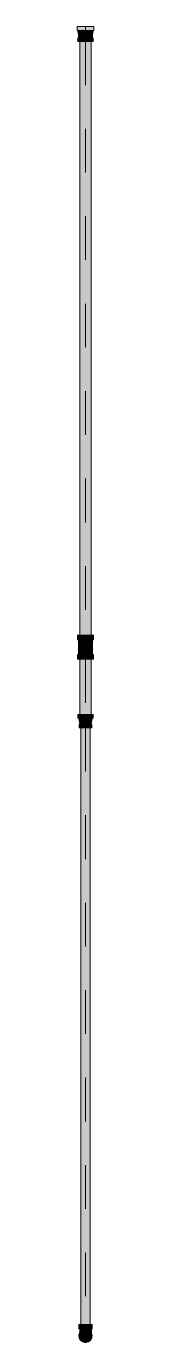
# Model space of a CAD drawing. Header units: millimetres. Extents: x -4000 to 187956, y -58990 to 162485.
# Drawn here: x 14219 to 14281, y 36675 to 41454 of the extents above; entities that cross this region are included whole.
import ezdxf

# ---------------------------------------------------------------- set-up
doc = ezdxf.new("R2010")
doc.units = ezdxf.units.MM
doc.linetypes.add('Dash 1_16_', pattern=[317.5, 158.75, -158.75])
for name, color, linetype, lineweight in [('F-SPRN', 3, 'Continuous', 9), ('P-PIPE', 3, 'Continuous', 9), ('P-PIPE-CNTR', 3, 'Continuous', 9)]:
    doc.layers.add(name, color=color, linetype=linetype, lineweight=lineweight)

# ---------------------------------------------------------------- blocks, each defined once
blk = doc.blocks.new('Sprinkler_Up - DN20-V4-FFS - TANG 1')
at = {"layer": 'F-SPRN', "transparency": 33554534}
for points in [[(0, 21.2), (-6.9, 21.2), (-18, 13.1), (-22.2, 0), (-3.9, 0.7), (-1.7, 2.9), (-1.2, 3.5), (-0.6, 4), (0.6, 4), (1.2, 3.5), (1.7, 2.9), (4.6, 0), (22.2, 0), (18, 13.1), (6.9, 21.2)], [(0, 16.7), (-4.3, 16.1), (-11.8, 11.8), (-16.1, 4.3), (-16.1, -4.3), (-11.8, -11.8), (-8.3, -14.4), (0, -16.7), (4.3, -16.1), (11.8, -11.8), (16.1, -4.3), (16.1, 4.3), (11.8, 11.8), (8.3, 14.4)], [(0, 15.6), (-7.8, 13.5), (-11, 11), (-15.1, 4), (-15.1, -4), (-11, -11), (-7.8, -13.5), (0, -15.6), (7.8, -13.5), (13.5, -7.8), (15.1, -4), (15.1, 4), (13.5, 7.8), (7.8, 13.5)], [(-10.9, 5.4), (-14.5, 5.4), (-14.5, -5.5), (-10.9, -5.5)], [(-7.7, 5.4), (-10.9, 5.4), (-10.9, -5.5), (-7.7, -5.5)], [(-7.7, 5.4), (-7.7, -5.5), (0, -5.5), (0, 5.4)], [(2.9, 4.9), (-2.9, 4.9), (-5.7, 0), (5.7, 0)], [(0, 4.6), (-4.6, 0), (4.6, 0)], [(0, 2.6), (-1.3, 0), (1.8, 0)], [(7.7, 5.4), (0, 5.4), (0, -5.5), (7.7, -5.5)], [(7.7, 5.4), (7.7, -5.5), (10.9, -5.5), (10.9, 5.4)], [(10.9, 5.4), (10.9, -5.5), (14.5, -5.5), (14.5, 5.4)], [(13.5, 0), (3.9, -0.7), (1.7, -2.9), (1.2, -3.5), (0.6, -4), (-0.6, -4), (-1.2, -3.5), (-1.7, -2.9), (-4.6, 0), (-22.2, 0), (-18, -13.1), (-6.9, -21.2), (6.9, -21.2), (18, -13.1), (22.2, 0)], [(5.7, 0), (-5.7, 0), (-2.9, -4.9), (2.9, -4.9)], [(0, 0), (-4.6, 0), (0, -4.6), (4.6, 0)], [(1.3, 0), (-1.8, 0), (0, -2.6)]]:
    blk.add_hatch(color=1, dxfattribs=at).paths.add_polyline_path(points)
at = {"layer": 'F-SPRN', "color": 1}
for p, q in [((-11.5, 5.4), (-14.5, 5.4)), ((-14.5, 5.4), (-10.9, 5.4)), ((-14.5, 5.4), (-14.5, -5.5)), ((-11.5, 5.4), (-11.5, 4)), ((-11.5, 3), (-11.5, 0.2)), ((-10.9, 0.2), (-10.9, 3.6)), ((-10.8, 5.4), (-7.7, 5.4)), ((-8.1, 5.4), (-10.8, 5.4)), ((-8.1, 5.4), (-8.1, 2.8)), ((-8.1, 2.5), (-8.1, 0.4)), ((-7.7, 5.4), (-7.7, 2.7)), ((-7.7, 5.4), (-7.7, 2.7)), ((-7.7, 2.3), (-7.7, 0.5)), ((-7.7, 2.3), (-7.7, 0.5)), ((-6.9, 5.4), (-4.7, 5.4)), ((-5.8, 3.8), (-5.8, 2.2)), ((-2.1, 0), (-2.1, 0)), ((0, 2.1), (-0.1, 2.1)), ((2.1, 0), (2.1, 0.1)), ((4.7, 5.4), (6.9, 5.4)), ((5.8, 3.8), (5.8, 2.3)), ((7.7, 5.4), (10.8, 5.4)), ((7.7, 4), (7.7, 2.7)), ((7.7, 4), (7.7, 2.7)), ((10.8, 5.4), (8.1, 5.4)), ((8.1, 5.4), (8.1, 4.2)), ((10.9, 2.6), (10.9, 1.3)), ((11.5, 5.4), (14.5, 5.4)), ((14.5, 5.4), (11.5, 5.4)), ((14.5, 3.7), (14.5, 1.3)), ((14.5, 0), (14.5, -3.3)), ((-10.9, -5.5), (-14.5, -5.5)), ((-14.5, -5.5), (-11.5, -5.5)), ((-11.5, -0.2), (-11.5, -3)), ((-11.5, -4), (-11.5, -5.5)), ((-10.9, -3.6), (-10.9, -0.2)), ((-10.8, -5.5), (-8.1, -5.5)), ((-7.8, -5.5), (-10.8, -5.5)), ((-8.1, -0.4), (-8.1, -2.5)), ((-8.1, -2.8), (-8.1, -5.5)), ((-7.7, -0.5), (-7.7, -2.3)), ((-7.7, -0.5), (-7.7, -2.3)), ((-7.7, -2.7), (-7.7, -5.2)), ((-7.7, -2.7), (-7.7, -5.2)), ((-4.8, -5.5), (-6.5, -5.5)), ((-2.1, 0), (-2.1, -0.1)), ((0, -2.1), (0.1, -2.1)), ((2.1, 0), (2.1, 0)), ((6.8, -5.5), (4.8, -5.5)), ((5.8, -2.2), (5.8, -3.8)), ((7.7, -0.5), (7.7, -2.1)), ((7.7, -0.5), (7.7, -2.1)), ((7.7, -2.7), (7.7, -4.8)), ((7.7, -2.7), (7.7, -4.8)), ((8.1, -0.7), (8.1, -2.5)), ((8.1, -2.8), (8.1, -5.5)), ((8.1, -5.5), (10.8, -5.5)), ((10.8, -5.5), (8.1, -5.5)), ((10.9, -1.9), (10.9, -3.6)), ((14.5, -5.5), (11.3, -5.5)), ((11.5, -4), (11.5, -5.5)), ((11.5, -5.5), (14.5, -5.5)), ((14.5, -3.7), (14.5, -5.5))]:
    blk.add_line(p, q, dxfattribs=at)
at = {"layer": 'F-SPRN', "color": 1, "flags": 128}
for points in [[(-0.1, 2.1), (-0.1, 2.1), (-0.2, 2.1), (-0.3, 2.1), (-0.4, 2), (-0.5, 2), (-0.6, 2), (-0.6, 2), (-0.7, 2), (-0.8, 1.9), (-0.9, 1.9), (-0.9, 1.9), (-1, 1.8), (-1.1, 1.8), (-1.2, 1.7), (-1.2, 1.7), (-1.3, 1.6), (-1.4, 1.6), (-1.4, 1.5), (-1.5, 1.5), (-1.5, 1.4), (-1.6, 1.3), (-1.6, 1.3), (-1.7, 1.2), (-1.7, 1.1), (-1.8, 1.1), (-1.8, 1), (-1.9, 0.9), (-1.9, 0.8), (-1.9, 0.8), (-2, 0.7), (-2, 0.6), (-2, 0.5), (-2, 0.5), (-2, 0.4), (-2.1, 0.3), (-2.1, 0.2), (-2.1, 0.1), (-2.1, 0)], [(2.1, 0.3), (2, 0.4), (2, 0.5), (2, 0.6), (2, 0.7), (1.9, 0.7), (1.9, 0.8), (1.9, 0.9), (1.8, 1), (1.8, 1), (1.8, 1.1), (1.7, 1.2), (1.7, 1.2), (1.6, 1.3), (1.6, 1.4), (1.5, 1.4), (1.4, 1.5), (1.4, 1.5), (1.3, 1.6), (1.3, 1.7), (1.2, 1.7), (1.1, 1.7), (1.1, 1.8), (1, 1.8), (0.9, 1.9), (0.8, 1.9), (0.8, 1.9), (0.7, 2), (0.6, 2), (0.5, 2), (0.4, 2), (0.4, 2), (0.3, 2.1), (0.2, 2.1), (0.1, 2.1), (0, 2.1)], [(2.1, 0.1), (2.1, 0.2), (2.1, 0.2), (2.1, 0.3)], [(-2.1, -0.1), (-2.1, -0.2), (-2.1, -0.2), (-2.1, -0.3), (-2, -0.4), (-2, -0.5), (-2, -0.6), (-2, -0.7), (-1.9, -0.7), (-1.9, -0.8), (-1.9, -0.9), (-1.8, -1), (-1.8, -1), (-1.8, -1.1), (-1.7, -1.2), (-1.7, -1.2), (-1.6, -1.3), (-1.6, -1.4), (-1.5, -1.4), (-1.4, -1.5), (-1.4, -1.5), (-1.3, -1.6), (-1.3, -1.7), (-1.2, -1.7), (-1.1, -1.7), (-1.1, -1.8), (-1, -1.8), (-0.9, -1.9), (-0.8, -1.9), (-0.8, -1.9), (-0.7, -2), (-0.6, -2), (-0.5, -2), (-0.4, -2), (-0.4, -2), (-0.3, -2.1), (-0.2, -2.1), (-0.1, -2.1), (0, -2.1)], [(0.1, -2.1), (0.1, -2.1), (0.2, -2.1), (0.3, -2.1), (0.4, -2), (0.5, -2)], [(0.5, -2), (0.6, -2), (0.6, -2)], [(0.6, -2), (0.7, -2), (0.8, -1.9), (0.9, -1.9), (0.9, -1.9), (1, -1.8), (1.1, -1.8), (1.2, -1.7), (1.2, -1.7), (1.3, -1.6), (1.4, -1.6), (1.4, -1.5), (1.5, -1.5), (1.5, -1.4), (1.6, -1.3), (1.6, -1.3), (1.7, -1.2), (1.7, -1.1), (1.8, -1.1), (1.8, -1), (1.9, -0.9), (1.9, -0.8), (1.9, -0.8), (2, -0.7), (2, -0.6), (2, -0.5), (2, -0.5), (2, -0.4), (2.1, -0.3), (2.1, -0.2), (2.1, -0.1), (2.1, 0)]]:
    blk.add_lwpolyline(points, dxfattribs=at)
at = {"layer": 'F-SPRN', "color": 1}
for radius, start, end in [(22.2, 360, 180), (21.9, 165.6773, 179.2615), (21.9, 144.7698, 164.8151), (21.9, 126.6942, 143.2701), (16.7, 167.6802, 180), (16.7, 167.6802, 180), (16.7, 155.3879, 165), (16.7, 155.3879, 165), (15.6, 166.3382, 180), (15.6, 166.3382, 180), (15.6, 150.4354, 165), (15.6, 159.6139, 165), (16.7, 136.7213, 150), (16.7, 136.7213, 150), (15.6, 150.4354, 156.3845), (15.6, 138.4214, 150), (15.6, 138.4214, 150), (21.9, 108.2621, 125.7507), (16.7, 121.4181, 130.5751), (16.7, 121.4181, 130.5751), (15.6, 120, 133.2078), (15.6, 120, 133.2078), (16.7, 106.5995, 120), (16.7, 106.5995, 120), (15.6, 114.4363, 119.9813), (15.6, 114.4363, 119.9813), (21.9, 99.348, 107.901), (4.63, 17.9592, 180), (4.63, 17.9592, 180), (16.7, 96.4143, 105), (16.7, 96.4143, 105), (3.81, 16.1605, 180), (21.9, 90.145, 98.8503), (15.6, 95.5762, 100.6843), (15.6, 95.5762, 100.6843), (2.56, 11.1677, 180), (2.56, 11.1677, 180), (2.04, 10.4703, 180), (16.7, 83.0684, 90), (16.7, 83.0684, 90), (21.9, 72.5583, 89.4624), (15.6, 75, 87.64), (15.6, 75, 87.64), (15.6, 60.0187, 74.5481), (15.6, 60.0187, 74.5481), (16.7, 60, 75), (16.7, 60, 75), (21.9, 54.2493, 71.7379), (15.6, 53.795, 60), (15.6, 53.795, 60), (16.7, 49.4249, 58.5819), (16.7, 49.4249, 58.5819), (15.6, 32.5472, 41.5786), (15.6, 32.5472, 41.5786), (16.7, 30.069, 43.2787), (16.7, 30.069, 43.2787), (21.9, 36.7299, 53.3058), (15.6, 17.3339, 29.5646), (15.6, 17.3339, 29.5646), (16.7, 15.0307, 24.6121), (16.7, 15.0307, 24.6121), (15.6, 1.9082, 13.6618), (15.6, 1.9082, 13.6618), (16.7, 360, 12.3198), (16.7, 0, 12.3198), (21.9, 15.1849, 35.2302), (21.9, 0.7385, 14.3227), (22.2, 180, 360), (21.9, 180.7385, 194.3227), (21.9, 195.1849, 215.2302), (21.9, 216.7299, 233.3058), (16.7, 180, 192.3198), (16.7, 180, 192.3198), (16.7, 195, 204.6121), (16.7, 195, 204.6121), (15.6, 180, 193.6618), (15.6, 180, 193.6618), (15.6, 195, 200.3861), (15.6, 195, 209.5646), (16.7, 210, 223.2787), (16.7, 210, 223.2787), (15.6, 203.6155, 209.5646), (15.6, 210, 221.5786), (15.6, 210, 221.5786), (21.9, 234.2493, 251.7379), (16.7, 229.4249, 238.5819), (16.7, 229.4249, 238.5819), (15.6, 226.7922, 240), (15.6, 226.7922, 240), (16.7, 240, 255), (16.7, 240, 255), (15.6, 240.0187, 245.5637), (15.6, 240.0187, 245.5637), (21.9, 252.5583, 269.4624), (15.6, 247.5614, 254.5481), (15.6, 247.5614, 254.5481), (4.63, 197.9592, 270), (4.63, 197.9592, 270), (15.6, 255.573, 260.5892), (15.6, 255.573, 260.5892), (3.81, 196.1605, 223.8358), (2.56, 194.5599, 270), (2.56, 194.5599, 270), (3.81, 237.0577, 270), (2.04, 190.4703, 270), (16.7, 263.0684, 270), (16.7, 263.0684, 270), (21.9, 270.145, 278.8503), (2.04, 289.0192, 0), (2.56, 289.0192, 348.8278), (2.56, 289.0192, 348.8278), (4.63, 289.0192, 318.2703), (4.63, 289.0192, 318.2703), (15.6, 275.5762, 280.6843), (15.6, 275.5762, 280.6843), (16.7, 276.4143, 285), (16.7, 276.4143, 285), (21.9, 279.348, 287.901), (4.63, 335.7832, 0), (4.63, 335.7832, 360), (16.7, 286.5995, 300), (16.7, 286.5995, 300), (15.6, 294.4363, 299.9813), (15.6, 294.4363, 299.9813), (21.9, 288.2621, 305.7507), (15.6, 300.5262, 313.2078), (15.6, 300.5262, 313.2078), (16.7, 301.4181, 310.5751), (16.7, 301.4181, 310.5751), (15.6, 318.4214, 330), (15.6, 318.4214, 330), (16.7, 316.7213, 329.931), (16.7, 316.7213, 329.931), (21.9, 306.6942, 323.2701), (15.6, 330.9409, 345), (15.6, 330.9409, 336.3845), (15.6, 339.6139, 345), (15.6, 346.4265, 360), (15.6, 346.4265, 360), (16.7, 335.3879, 344.9693), (16.7, 335.3879, 344.9693), (16.7, 347.6802, 360), (16.7, 347.6802, 360), (21.9, 324.7698, 344.8151), (21.9, 345.6773, 359.2615)]:
    blk.add_arc((0, 0), radius, start, end, dxfattribs=at)
blk = doc.blocks.new('Steel_Elbow_Threaded_HoaPhat - Standard-V34-FFS - TANG 1')
at = {"layer": 'P-PIPE', "lineweight": 13, "transparency": 33554534}
for points in [[(14233, 36725.7), (14250, 36725.7), (14250, 36740.8), (14225.9, 36740.8), (14226.7, 36725.7), (14229.1, 36725.7)], [(14250, 36676.1), (14256.2, 36676.9), (14262.1, 36679.3), (14267.1, 36683.2), (14270.9, 36688.2), (14273.3, 36694), (14274.1, 36700.2), (14273.3, 36706.5), (14270.9, 36712.3), (14267.1, 36717.3), (14262.1, 36721.1), (14256.2, 36723.5), (14250, 36724.3), (14243.8, 36723.5), (14237.9, 36721.1), (14233, 36717.3), (14229.1, 36712.3), (14226.7, 36706.5), (14225.9, 36700.2), (14226.7, 36694), (14229.1, 36688.2), (14233, 36683.2), (14237.9, 36679.3), (14243.8, 36676.9)], [(14267.1, 36725.7), (14274.1, 36725.7), (14273.3, 36740.8), (14250, 36740.8), (14250, 36725.7), (14262.1, 36725.7)]]:
    blk.add_hatch(color=1, dxfattribs=at).paths.add_polyline_path(points)
h = blk.add_hatch(color=1, dxfattribs=at)
h.paths.add_polyline_path([(14242.8, 36720.1), (14240.3, 36720.2), (14244.1, 36722)])
h.paths.add_polyline_path([(14229.8, 36710.3), (14231.2, 36710.8), (14237.2, 36717.7), (14242.8, 36720.1), (14250, 36721.4), (14250, 36725.7), (14231.7, 36725.7), (14230.3, 36721.9), (14230.1, 36714.5)])
h = blk.add_hatch(color=1, dxfattribs=at)
h.paths.add_polyline_path([(14266.9, 36715.5), (14269.5, 36710.8), (14268.6, 36714.7)])
h.paths.add_polyline_path([(14270.9, 36708.7), (14270.6, 36717.4), (14269.5, 36717), (14269.4, 36721.1), (14270.7, 36721.4), (14269.6, 36725.7), (14250, 36725.7), (14250, 36721.4), (14257.2, 36720.1), (14255.9, 36722), (14263.4, 36717.3), (14267.4, 36713.2), (14266.2, 36718.4), (14268.6, 36714.7)])
at = {"layer": 'P-PIPE', "color": 20, "lineweight": 13}
for p, q in [((14225.9, 36740.8), (14225.9, 36725.7)), ((14233, 36740.8), (14225.9, 36740.8)), ((14250, 36740.8), (14225.9, 36740.8)), ((14225.9, 36725.7), (14226.7, 36725.7)), ((14225.9, 36725.7), (14250, 36725.7)), ((14226.7, 36725.7), (14229.1, 36725.7)), ((14231.7, 36725.7), (14228.9, 36725.7)), ((14228.9, 36711.1), (14228.9, 36711.9)), ((14228.9, 36710.3), (14228.9, 36711.1)), ((14228.9, 36706.5), (14228.9, 36707.2)), ((14228.9, 36705.9), (14228.9, 36706.5)), ((14228.9, 36705.3), (14228.9, 36705.9)), ((14229.1, 36725.7), (14231.5, 36725.7)), ((14231.5, 36725.7), (14233, 36725.7)), ((14232.8, 36725.7), (14231.7, 36725.7)), ((14236.4, 36725.7), (14231.7, 36725.7)), ((14237.9, 36740.8), (14233.8, 36740.8)), ((14236.4, 36725.7), (14233.8, 36725.7)), ((14234, 36725.7), (14242.7, 36725.7)), ((14242.8, 36725.7), (14236.4, 36725.7)), ((14242.8, 36725.7), (14236.4, 36725.7)), ((14250, 36740.8), (14238.2, 36740.8)), ((14250, 36725.7), (14243.7, 36725.7)), ((14250, 36725.7), (14243.7, 36725.7)), ((14243.8, 36725.7), (14250, 36725.7)), ((14261.8, 36740.8), (14250, 36740.8)), ((14274.1, 36740.8), (14250, 36740.8)), ((14250, 36725.7), (14256.2, 36725.7)), ((14250, 36725.7), (14274.1, 36725.7)), ((14256.3, 36725.7), (14250, 36725.7)), ((14256.3, 36725.7), (14250, 36725.7)), ((14263.6, 36725.7), (14257.2, 36725.7)), ((14268.3, 36725.7), (14257.2, 36725.7)), ((14257.3, 36725.7), (14266, 36725.7)), ((14266.2, 36740.8), (14262.1, 36740.8)), ((14266.2, 36725.7), (14263.6, 36725.7)), ((14273.3, 36740.8), (14267.1, 36740.8)), ((14267.1, 36725.7), (14269.7, 36725.7)), ((14268.3, 36725.7), (14267.2, 36725.7)), ((14269.9, 36725.7), (14268.3, 36725.7)), ((14271.2, 36725.7), (14268.3, 36725.7)), ((14269.7, 36725.7), (14273.3, 36725.7)), ((14270.8, 36725.7), (14269.9, 36725.7)), ((14271.2, 36725.7), (14270.8, 36725.7)), ((14271.2, 36712.2), (14271.2, 36711.3)), ((14271.2, 36711.3), (14271.2, 36710.5)), ((14271.2, 36708.9), (14271.2, 36708.1)), ((14271.2, 36708.1), (14271.2, 36707.4)), ((14271.2, 36707.4), (14271.2, 36706.7)), ((14271.2, 36705.4), (14271.2, 36704.8)), ((14271.2, 36704.8), (14271.2, 36704.3)), ((14274.1, 36740.8), (14273.3, 36740.8)), ((14273.3, 36725.7), (14274.1, 36725.7)), ((14274.1, 36725.7), (14274.1, 36740.8)), ((14228.9, 36700.2), (14228.9, 36700.3)), ((14228.9, 36700), (14228.9, 36700.2)), ((14228.9, 36699.2), (14228.9, 36700)), ((14229.2, 36696.6), (14229, 36697.5)), ((14229.7, 36694.2), (14229.5, 36695)), ((14231, 36691), (14230.6, 36691.8)), ((14231.3, 36690.3), (14231, 36691)), ((14231.8, 36689.5), (14231.3, 36690.3)), ((14232.2, 36688.8), (14231.8, 36689.5)), ((14232.7, 36688.1), (14232.2, 36688.8)), ((14233.2, 36687.4), (14232.7, 36688.1)), ((14233.7, 36686.8), (14233.2, 36687.4)), ((14235.4, 36684.9), (14234.8, 36685.5)), ((14238.8, 36682.3), (14238.1, 36682.8)), ((14247.5, 36679.2), (14246.6, 36679.4)), ((14250.2, 36679.1), (14250, 36679.1)), ((14257.7, 36680.5), (14256.9, 36680.2)), ((14258.4, 36680.8), (14257.7, 36680.5)), ((14260.7, 36682), (14260, 36681.6)), ((14262.8, 36683.4), (14262.1, 36682.9)), ((14263.5, 36683.9), (14262.8, 36683.4)), ((14265.3, 36685.7), (14264.7, 36685.1)), ((14267, 36687.6), (14266.4, 36686.9)), ((14270.5, 36695.2), (14270.3, 36694.4)), ((14271, 36697.7), (14270.9, 36696.9)), ((14271.2, 36700.3), (14271.2, 36700.2))]:
    blk.add_line(p, q, dxfattribs=at)
at = {"layer": 'P-PIPE', "color": 20, "lineweight": 13, "flags": 128}
for points in [[(14228.9, 36711.9), (14228.9, 36712.8), (14228.9, 36713.7), (14228.9, 36714.6), (14228.9, 36715.5), (14228.9, 36716.4), (14228.9, 36717.4), (14228.9, 36718.4), (14228.9, 36719.3), (14228.9, 36720.3), (14228.9, 36721.3), (14228.9, 36722.3), (14228.9, 36723.4), (14228.9, 36724.4), (14228.9, 36725.4), (14228.9, 36725.7)], [(14228.9, 36707.2), (14228.9, 36707.9), (14228.9, 36708.7), (14228.9, 36709.5), (14228.9, 36710.3)], [(14228.9, 36704.1), (14228.9, 36704.7), (14228.9, 36705.3)], [(14271.2, 36725.7), (14271.2, 36724.6), (14271.2, 36723.6), (14271.2, 36722.6), (14271.2, 36721.6), (14271.2, 36720.6), (14271.2, 36719.6), (14271.2, 36718.6), (14271.2, 36717.7), (14271.2, 36716.7), (14271.2, 36715.8), (14271.2, 36714.8), (14271.2, 36713.9), (14271.2, 36713), (14271.2, 36712.2)], [(14271.2, 36710.5), (14271.2, 36709.7), (14271.2, 36708.9)], [(14271.2, 36706.7), (14271.2, 36706.1), (14271.2, 36705.4)], [(14271.2, 36704.3), (14271.2, 36703.7), (14271.2, 36703.2), (14271.2, 36702.8)], [(14228.9, 36703.1), (14228.9, 36703.6), (14228.9, 36704.1)], [(14228.9, 36702.2), (14228.9, 36702.7), (14228.9, 36703.1)], [(14228.9, 36701.2), (14228.9, 36701.5), (14228.9, 36701.9), (14228.9, 36702.2)], [(14228.9, 36700.7), (14228.9, 36701), (14228.9, 36701.2)], [(14228.9, 36700.3), (14228.9, 36700.3), (14228.9, 36700.4), (14228.9, 36700.6), (14228.9, 36700.7)], [(14229, 36697.5), (14228.9, 36698.3), (14228.9, 36699.2)], [(14229.5, 36695), (14229.3, 36695.8), (14229.2, 36696.6)], [(14230.6, 36691.8), (14230.3, 36692.6), (14230, 36693.4), (14229.7, 36694.2)], [(14234.8, 36685.5), (14234.3, 36686.1), (14233.7, 36686.8)], [(14236.7, 36683.8), (14236.1, 36684.3), (14235.4, 36684.9)], [(14238.1, 36682.8), (14237.4, 36683.3), (14236.7, 36683.8)], [(14240.2, 36681.5), (14239.5, 36681.9), (14238.8, 36682.3)], [(14243.3, 36680.2), (14242.6, 36680.4), (14241.8, 36680.8), (14241, 36681.1), (14240.2, 36681.5)], [(14245, 36679.7), (14244.2, 36679.9), (14243.3, 36680.2)], [(14246.6, 36679.4), (14245.8, 36679.5), (14245, 36679.7)], [(14250, 36679.1), (14249.2, 36679.1), (14248.3, 36679.1), (14247.5, 36679.2)], [(14251.9, 36679.2), (14251.1, 36679.1), (14250.2, 36679.1)], [(14253.6, 36679.4), (14252.8, 36679.3), (14251.9, 36679.2)], [(14255.3, 36679.7), (14254.4, 36679.5), (14253.6, 36679.4)], [(14256.9, 36680.2), (14256.1, 36680), (14255.3, 36679.7)], [(14260, 36681.6), (14259.2, 36681.2), (14258.4, 36680.8)], [(14262.1, 36682.9), (14261.4, 36682.4), (14260.7, 36682)], [(14264.7, 36685.1), (14264.1, 36684.5), (14263.5, 36683.9)], [(14266.4, 36686.9), (14265.9, 36686.3), (14265.3, 36685.7)], [(14267.9, 36689), (14267.5, 36688.3), (14267, 36687.6)], [(14268.8, 36690.5), (14268.4, 36689.7), (14267.9, 36689)], [(14270.3, 36694.4), (14270.1, 36693.6), (14269.8, 36692.8), (14269.5, 36692), (14269.1, 36691.2), (14268.8, 36690.5)], [(14270.9, 36696.9), (14270.7, 36696), (14270.5, 36695.2)], [(14271.2, 36700.2), (14271.1, 36699.4), (14271.1, 36698.5), (14271, 36697.7)], [(14271.2, 36702.8), (14271.2, 36702.3), (14271.2, 36702)], [(14271.2, 36702), (14271.2, 36701.6), (14271.2, 36701.3), (14271.2, 36701)], [(14271.2, 36701), (14271.2, 36700.8), (14271.2, 36700.6)], [(14271.2, 36700.6), (14271.2, 36700.4), (14271.2, 36700.3), (14271.2, 36700.3)]]:
    blk.add_lwpolyline(points, dxfattribs=at)
at = {"layer": 'P-PIPE', "color": 20, "lineweight": 13}
for radius, start, end in [(24.1, 90, 270), (24.1, 150, 195), (24.1, 105, 150), (21.1, 165.7465, 170), (21.1, 156.3578, 164.9665), (21.1, 150.0076, 154.6322), (21.1, 141.5854, 146.2592), (21.1, 130, 141.0488), (21.1, 112.3295, 125.8024), (24.1, 90, 105), (21.1, 99.9464, 104.9657), (21.1, 90, 95.2662), (24.1, 60, 90), (24.1, 270, 90), (21.1, 75.0343, 90), (21.1, 60.7988, 67.0623), (21.1, 54.1976, 59.9895), (24.1, 345, 60), (21.1, 38.9512, 50), (21.1, 33.7408, 38.4146), (21.1, 25.3678, 29.9924), (21.1, 15.0335, 23.6422), (24.1, 195, 240), (21.1, 172.7204, 178.0438), (21.1, 181.9711, 187.7672), (21.1, 190, 194.2657), (21.1, 195.0455, 204.7351), (21.1, 205.3748, 209.9974), (21.1, 218.4271, 230), (21.1, 234.2198, 247.6765), (24.1, 240, 255), (24.1, 255, 270), (21.1, 255.037, 270), (24.1, 270, 285), (21.1, 271.1041, 278.9613), (21.1, 279.9303, 284.963), (24.1, 285, 330), (21.1, 292.9314, 303.6981), (21.1, 310, 321.5729), (21.1, 330.0026, 334.1966), (21.1, 334.6252, 344.9545), (21.1, 345.7343, 350), (24.1, 330, 345), (21.1, 1.9562, 7.2796), (21.1, 352.2328, 358.0289)]:
    blk.add_arc((14250, 36700.2), radius, start, end, dxfattribs=at)
blk = doc.blocks.new('Steel_Transition_Threaded_HoaPhat - Standard-V36-FFS - TANG 1')
at = {"layer": 'P-PIPE', "lineweight": 13, "transparency": 33554534}
h = blk.add_hatch(color=1, dxfattribs=at)
h.paths.add_polyline_path([(14250, 36677.7), (14255.8, 36678.5), (14261.3, 36680.7), (14265.9, 36684.3), (14269.5, 36689), (14271.7, 36694.4), (14272.5, 36700.2), (14271.7, 36706.1), (14269.5, 36711.5), (14265.9, 36716.1), (14261.3, 36719.7), (14255.8, 36722), (14250, 36722.7), (14244.2, 36722), (14238.8, 36719.7), (14234.1, 36716.1), (14230.5, 36711.5), (14228.3, 36706.1), (14227.5, 36700.2), (14228.3, 36694.4), (14230.5, 36689), (14234.1, 36684.3), (14238.8, 36680.7), (14244.2, 36678.5)])
h.paths.add_polyline_path([(14250, 36680.1), (14244.8, 36680.8), (14240, 36682.8), (14235.8, 36686), (14232.6, 36690.2), (14230.6, 36695), (14229.9, 36700.2), (14230.6, 36705.4), (14232.6, 36710.3), (14235.8, 36714.4), (14240, 36717.6), (14244.8, 36719.6), (14250, 36720.3), (14255.2, 36719.6), (14260.1, 36717.6), (14264.2, 36714.4), (14267.4, 36710.3), (14269.4, 36705.4), (14270.1, 36700.2), (14269.4, 36695), (14267.4, 36690.2), (14264.2, 36686), (14260.1, 36682.8), (14255.2, 36680.8)])
for points in [[(14250, 36680.1), (14250, 36683.8), (14241.8, 36686), (14235.8, 36692), (14233.6, 36700.2), (14235.8, 36708.4), (14241.8, 36714.4), (14250, 36716.6), (14250, 36720.3), (14244.8, 36719.6), (14240, 36717.6), (14235.8, 36714.4), (14232.6, 36710.3), (14230.6, 36705.4), (14229.9, 36700.2), (14230.6, 36695), (14232.6, 36690.2), (14235.8, 36686), (14240, 36682.8), (14244.8, 36680.8)], [(14250, 36681.7), (14254.8, 36682.4), (14259.3, 36684.2), (14263.1, 36687.1), (14266, 36691), (14267.9, 36695.4), (14268.5, 36700.2), (14267.9, 36705), (14266, 36709.5), (14263.1, 36713.3), (14259.3, 36716.3), (14254.8, 36718.1), (14250, 36718.7), (14245.2, 36718.1), (14240.8, 36716.3), (14236.9, 36713.3), (14234, 36709.5), (14232.1, 36705), (14231.5, 36700.2), (14232.1, 36695.4), (14234, 36691), (14236.9, 36687.1), (14240.8, 36684.2), (14245.2, 36682.4)], [(14250, 36680.1), (14255.2, 36680.8), (14260.1, 36682.8), (14264.2, 36686), (14267.4, 36690.2), (14269.4, 36695), (14270.1, 36700.2), (14269.4, 36705.4), (14267.4, 36710.3), (14264.2, 36714.4), (14260.1, 36717.6), (14255.2, 36719.6), (14250, 36720.3), (14250, 36716.6), (14258.2, 36714.4), (14264.2, 36708.4), (14266.4, 36700.2), (14264.2, 36692), (14258.2, 36686), (14250, 36683.8)]]:
    blk.add_hatch(color=1, dxfattribs=at).paths.add_polyline_path(points)
at = {"layer": 'P-PIPE', "color": 20, "lineweight": 13}
for radius, start, end in [(22.5, 90, 270), (22.5, 150, 180), (20.1, 166.0499, 180), (22.5, 135, 150), (20.1, 150, 162.7449), (18.5, 166.5939, 193.4061), (18.5, 166.5939, 180), (18.5, 157.6232, 165), (18.5, 157.6232, 165), (20.1, 128.8856, 148.1553), (18.5, 136.4297, 150), (18.5, 136.4297, 150), (22.5, 105, 135), (16.4, 158.0319, 162.8691), (18.5, 123.4976, 133.2041), (18.5, 123.4976, 133.2041), (20.1, 109.6859, 125.0043), (18.5, 106.819, 120), (18.5, 106.819, 120), (16.4, 113.4045, 120), (16.4, 107.4657, 111.9681), (22.5, 90, 105), (20.1, 100.9975, 105), (18.5, 91.4353, 103.2046), (18.5, 91.4353, 103.2046), (16.4, 96.2132, 103.9063), (20.1, 90.5246, 98.5089), (22.5, 15, 90), (22.5, 270, 90), (18.5, 78.0986, 90), (18.5, 78.0986, 90), (20.1, 75.0607, 87.9279), (16.4, 70.3629, 75), (18.5, 60, 75), (18.5, 60, 75), (20.1, 60, 75), (16.4, 60, 66.5955), (16.4, 50.4733, 56.6389), (20.1, 54.9957, 60), (18.5, 46.7959, 56.5024), (18.5, 46.7959, 56.5024), (20.1, 31.8447, 51.1144), (16.4, 30, 36.4537), (18.5, 30, 43.5703), (18.5, 30, 43.5703), (18.5, 15, 22.3768), (18.5, 15, 22.3768), (20.1, 17.2551, 30), (18.5, 346.5939, 13.4061), (18.5, 0, 13.4061), (20.1, 0, 13.9501), (22.5, 0, 15), (22.5, 180, 195), (22.5, 195, 225), (20.1, 180, 193.9501), (20.1, 197.2551, 210), (18.5, 180, 193.4061), (18.5, 195, 202.3768), (18.5, 195, 202.3768), (20.1, 211.8447, 231.1144), (16.4, 173.5463, 180), (16.4, 180.4971, 188.0319), (18.5, 210, 223.5703), (18.5, 210, 223.5703), (22.5, 225, 255), (16.4, 210.6635, 218.0319), (18.5, 226.7959, 236.5024), (18.5, 226.7959, 236.5024), (20.1, 234.9957, 240), (16.4, 230.4733, 236.6389), (20.1, 240, 255), (18.5, 240, 255), (18.5, 240, 255), (16.4, 246.9681, 252.9388), (22.5, 255, 270), (20.1, 255.0607, 267.9279), (18.5, 258.0986, 270), (18.5, 258.0986, 270), (16.4, 264.1652, 270), (22.5, 270, 315), (20.1, 270.5246, 278.5089), (18.5, 271.4353, 283.2046), (18.5, 271.4353, 283.2046), (16.4, 276.2132, 284.6042), (20.1, 280.9975, 285), (16.4, 287.4657, 291.9681), (18.5, 286.819, 300), (18.5, 286.819, 300), (20.1, 289.6859, 300), (16.4, 295.1607, 300), (16.4, 301.0738, 308.0319), (20.1, 300, 305.0043), (18.5, 303.4976, 313.2041), (18.5, 303.4976, 313.2041), (20.1, 308.8856, 315), (16.4, 323.5463, 330), (18.5, 316.4297, 330), (18.5, 316.4297, 330), (20.1, 315, 328.1553), (16.4, 338.0319, 343.506), (22.5, 315, 330), (16.4, 4.8393, 11.4533), (16.4, 348.5467, 358.9063), (18.5, 337.6232, 345), (18.5, 337.6232, 345), (20.1, 330, 342.7449), (18.5, 346.5939, 0), (20.1, 346.0499, 0), (22.5, 330, 345), (22.5, 345, 0)]:
    blk.add_arc((14250, 36700.2), radius, start, end, dxfattribs=at)

msp = doc.modelspace()

# ---------------------------------------------------------------- hatches: boundary and pattern name
at = {"layer": 'P-PIPE', "transparency": 33554534}
for points in [[(14220.3, 41439.5), (14280.8, 41439.5), (14279.8, 41454.4), (14219.2, 41454.4), (14219.2, 41439.5)], [(14271.5, 41413.1), (14274.8, 41413.1), (14277.1, 41439.5), (14221.9, 41439.5), (14226.1, 41413.1), (14267.5, 41413.1)], [(14222.7, 41399.8), (14277.4, 41399.8), (14276.4, 41413.1), (14222.7, 41413.1)], [(14244.5, 39243.8), (14250, 39243.8), (14250, 41399.8), (14228.9, 41399.8), (14229.6, 39243.8), (14239.5, 39243.8)], [(14255.5, 39243.8), (14271.1, 39243.8), (14270.4, 41399.8), (14250, 41399.8), (14250, 39243.8)], [(14229.8, 39227.2), (14250, 39227.2), (14250, 39243.8), (14221.4, 39243.8), (14222.3, 39227.2), (14225.2, 39227.2)], [(14278.6, 39227.2), (14277.7, 39243.8), (14250, 39243.8), (14250, 39227.2), (14277.7, 39227.2)], [(14228.1, 39173.2), (14250, 39173.2), (14250, 39179.1), (14240.8, 39181.4), (14233.9, 39186.9), (14231.7, 39189.6), (14229.2, 39196.3), (14229.2, 39204.1), (14233.9, 39213.6), (14237.7, 39217.2), (14244.3, 39220.3), (14250, 39221.4), (14250, 39227.2), (14224.7, 39227.2), (14225.6, 39173.2)], [(14250, 39176.1), (14256.2, 39176.9), (14262.1, 39179.3), (14267.1, 39183.2), (14270.9, 39188.2), (14273.3, 39194), (14274.1, 39200.2), (14273.3, 39206.5), (14270.9, 39212.3), (14267.1, 39217.3), (14262.1, 39221.1), (14256.2, 39223.5), (14250, 39224.3), (14243.8, 39223.5), (14237.9, 39221.1), (14233, 39217.3), (14229.1, 39212.3), (14226.7, 39206.5), (14225.9, 39200.2), (14226.7, 39194), (14229.1, 39188.2), (14233, 39183.2), (14237.9, 39179.3), (14243.8, 39176.9)], [(14250, 39183.5), (14254.3, 39184.1), (14261.8, 39188.4), (14266.1, 39195.9), (14266.1, 39204.6), (14261.8, 39212), (14254.3, 39216.4), (14245.7, 39216.4), (14238.2, 39212), (14233.9, 39204.6), (14233.9, 39195.9), (14238.2, 39188.4), (14245.7, 39184.1)], [(14271.9, 39173.2), (14275.3, 39173.2), (14274.4, 39227.2), (14250, 39227.2), (14250, 39221.4), (14259.2, 39219), (14266.1, 39213.6), (14268.3, 39210.9), (14270.8, 39204.1), (14270.8, 39196.3), (14266.1, 39186.9), (14262.3, 39183.3), (14255.7, 39180.1), (14250, 39179.1), (14250, 39173.2), (14267.9, 39173.2)], [(14222.3, 39156.6), (14250, 39156.6), (14250, 39173.2), (14221.4, 39173.2), (14221.4, 39156.6)], [(14244.5, 38956.4), (14250, 38956.4), (14250, 39156.6), (14228.9, 39156.6), (14229.6, 38956.4), (14239.5, 38956.4)], [(14278.6, 39156.6), (14277.7, 39173.2), (14250, 39173.2), (14250, 39156.6), (14277.7, 39156.6)], [(14250, 38956.4), (14271.1, 38956.4), (14270.4, 39156.6), (14250, 39156.6), (14250, 39005.2)], [(14276.4, 38943.1), (14277.4, 38943.1), (14276.4, 38956.4), (14222.7, 38956.4), (14223.6, 38943.1), (14273.7, 38943.1)], [(14250, 38919.2), (14270.1, 38919.2), (14273.9, 38943.1), (14225.2, 38943.1), (14230.6, 38919.2), (14244.8, 38919.2)], [(14271.7, 38907.4), (14272.5, 38907.4), (14271.7, 38919.2), (14227.5, 38919.2), (14228.3, 38907.4), (14269.5, 38907.4)], [(14250, 36740.8), (14250, 38907.4), (14233.3, 38907.4), (14233.9, 36740.8), (14245.7, 36740.8)], [(14250, 36740.8), (14266.7, 36740.8), (14266.1, 38907.4), (14250, 38907.4), (14250, 36815.1)], [(14241.7, 36685.8), (14242.8, 36687.7), (14241.7, 36691.9), (14242.8, 36696.1), (14245.8, 36699.1), (14257.2, 36704.4), (14258.4, 36708.6), (14257.2, 36712.8), (14255.9, 36714.5), (14250, 36716.9), (14241.7, 36714.7), (14235.5, 36708.6), (14233.3, 36700.2), (14235.5, 36691.9), (14238.2, 36688.4)], [(14250, 36683.5), (14258.4, 36685.8), (14261.8, 36688.4), (14266.1, 36695.9), (14266.1, 36704.6), (14261.8, 36712), (14258.4, 36714.7), (14250, 36716.9), (14245.7, 36716.4), (14238.2, 36712), (14233.9, 36704.6), (14233.9, 36695.9), (14238.2, 36688.4), (14241.7, 36685.8)]]:
    msp.add_hatch(color=1, dxfattribs=at).paths.add_polyline_path(points)

# ---------------------------------------------------------------- linework, layer by layer
at = {"layer": 'P-PIPE', "color": 20, "lineweight": 13}
for p, q in [((14219.2, 41454.4), (14219.2, 41439.5)), ((14280.8, 41454.4), (14219.2, 41454.4)), ((14225.7, 41454.4), (14219.2, 41454.4)), ((14219.2, 41439.5), (14221.7, 41439.5)), ((14219.2, 41439.5), (14280.8, 41439.5)), ((14221.9, 41439.5), (14225.2, 41413.1)), ((14223.3, 41439.5), (14242, 41439.5)), ((14228.2, 41454.4), (14226.5, 41454.4)), ((14271, 41454.4), (14229, 41454.4)), ((14242.7, 41439.5), (14257.3, 41439.5)), ((14258, 41439.5), (14276.7, 41439.5)), ((14273.5, 41454.4), (14271.8, 41454.4)), ((14276.7, 41454.4), (14274.3, 41454.4)), ((14274.8, 41413.1), (14278.1, 41439.5)), ((14279.8, 41454.4), (14276.7, 41454.4)), ((14278.3, 41439.5), (14280.8, 41439.5)), ((14280.8, 41454.4), (14279.8, 41454.4)), ((14280.8, 41439.5), (14280.8, 41454.4)), ((14222.7, 41413.1), (14222.7, 41399.8)), ((14277.4, 41413.1), (14222.7, 41413.1)), ((14225, 41413.1), (14222.7, 41413.1)), ((14222.7, 41399.8), (14228.7, 41399.8)), ((14222.7, 41399.8), (14277.4, 41399.8)), ((14242.9, 41413.1), (14226.3, 41413.1)), ((14228.9, 41399.8), (14228.9, 39243.8)), ((14229.6, 41399.8), (14228.9, 41399.8)), ((14268.3, 41399.8), (14231.7, 41399.8)), ((14231.7, 41399.8), (14268.4, 41399.8)), ((14256.4, 41413.1), (14243.6, 41413.1)), ((14273.7, 41413.1), (14257.1, 41413.1)), ((14271.1, 41399.8), (14270.4, 41399.8)), ((14271.1, 39243.8), (14271.1, 41399.8)), ((14271.3, 41399.8), (14276.4, 41399.8)), ((14277.4, 41413.1), (14275, 41413.1)), ((14276.4, 41399.8), (14277.4, 41399.8)), ((14277.4, 41399.8), (14277.4, 41413.1)), ((14221.4, 39243.8), (14221.4, 39227.2)), ((14222.3, 39243.8), (14221.4, 39243.8)), ((14250, 39243.8), (14221.4, 39243.8)), ((14228.8, 39243.8), (14222.3, 39243.8)), ((14228.9, 39243.8), (14229.6, 39243.8)), ((14229.7, 39243.8), (14235.1, 39243.8)), ((14235, 39243.8), (14229.8, 39243.8)), ((14235.6, 39243.8), (14264.4, 39243.8)), ((14250, 39243.8), (14235.7, 39243.8)), ((14264.3, 39243.8), (14250, 39243.8)), ((14278.6, 39243.8), (14250, 39243.8)), ((14264.9, 39243.8), (14270.3, 39243.8)), ((14270.2, 39243.8), (14265, 39243.8)), ((14270.4, 39243.8), (14271.1, 39243.8)), ((14278.6, 39243.8), (14271.2, 39243.8)), ((14278.6, 39227.2), (14278.6, 39243.8)), ((14221.4, 39227.2), (14222.3, 39227.2)), ((14221.4, 39227.2), (14250, 39227.2)), ((14222.3, 39227.2), (14224.6, 39227.2)), ((14224.7, 39227.2), (14224.7, 39173.2)), ((14225.6, 39227.2), (14224.7, 39227.2)), ((14225.6, 39227.2), (14224.7, 39227.2)), ((14225.5, 39227.2), (14234.7, 39227.2)), ((14234.6, 39227.2), (14225.6, 39227.2)), ((14242.6, 39227.2), (14225.6, 39227.2)), ((14241.9, 39227.2), (14235.6, 39227.2)), ((14235.7, 39227.2), (14241.9, 39227.2)), ((14243.4, 39227.2), (14250, 39227.2)), ((14250, 39227.2), (14243.5, 39227.2)), ((14250, 39227.2), (14243.5, 39227.2)), ((14250, 39227.2), (14256.6, 39227.2)), ((14250, 39227.2), (14278.6, 39227.2)), ((14256.5, 39227.2), (14250, 39227.2)), ((14256.5, 39227.2), (14250, 39227.2)), ((14262.6, 39227.2), (14257.4, 39227.2)), ((14258.1, 39227.2), (14264.3, 39227.2)), ((14264.4, 39227.2), (14258.1, 39227.2)), ((14275.3, 39227.2), (14262.6, 39227.2)), ((14265.3, 39227.2), (14274.5, 39227.2)), ((14275.3, 39227.2), (14265.4, 39227.2)), ((14275.3, 39173.2), (14275.3, 39227.2)), ((14275.4, 39227.2), (14278.6, 39227.2)), ((14221.4, 39173.2), (14221.4, 39156.6)), ((14222.3, 39173.2), (14221.4, 39173.2)), ((14250, 39173.2), (14221.4, 39173.2)), ((14221.4, 39156.6), (14228.8, 39156.6)), ((14221.4, 39156.6), (14250, 39156.6)), ((14224.6, 39173.2), (14222.3, 39173.2)), ((14224.7, 39173.2), (14234.6, 39173.2)), ((14224.7, 39173.2), (14228.1, 39173.2)), ((14234.7, 39173.2), (14225.5, 39173.2)), ((14228.1, 39173.2), (14232.1, 39173.2)), ((14228.9, 39156.6), (14228.9, 38956.4)), ((14229.6, 39156.6), (14228.9, 39156.6)), ((14235.1, 39156.6), (14229.7, 39156.6)), ((14229.8, 39156.6), (14235, 39156.6)), ((14232.1, 39173.2), (14242.6, 39173.2)), ((14235.6, 39173.2), (14241.9, 39173.2)), ((14264.4, 39156.6), (14235.6, 39156.6)), ((14241.9, 39173.2), (14235.7, 39173.2)), ((14235.7, 39156.6), (14250, 39156.6)), ((14250, 39173.2), (14243.4, 39173.2)), ((14243.5, 39173.2), (14250, 39173.2)), ((14243.5, 39173.2), (14250, 39173.2)), ((14256.6, 39173.2), (14250, 39173.2)), ((14278.6, 39173.2), (14250, 39173.2)), ((14250, 39173.2), (14256.5, 39173.2)), ((14250, 39173.2), (14256.5, 39173.2)), ((14250, 39156.6), (14264.3, 39156.6)), ((14250, 39156.6), (14278.6, 39156.6)), ((14257.4, 39173.2), (14262.6, 39173.2)), ((14264.3, 39173.2), (14258.1, 39173.2)), ((14258.1, 39173.2), (14264.4, 39173.2)), ((14262.6, 39173.2), (14267.9, 39173.2)), ((14270.3, 39156.6), (14264.9, 39156.6)), ((14265, 39156.6), (14270.2, 39156.6)), ((14274.5, 39173.2), (14265.3, 39173.2)), ((14265.4, 39173.2), (14274.4, 39173.2)), ((14267.9, 39173.2), (14271.9, 39173.2)), ((14271.1, 39156.6), (14270.4, 39156.6)), ((14271.1, 38956.4), (14271.1, 39156.6)), ((14271.2, 39156.6), (14274.8, 39156.6)), ((14271.9, 39173.2), (14274.4, 39173.2)), ((14274.4, 39173.2), (14275.3, 39173.2)), ((14274.4, 39173.2), (14275.3, 39173.2)), ((14274.8, 39156.6), (14277.7, 39156.6)), ((14277.7, 39173.2), (14275.4, 39173.2)), ((14278.6, 39173.2), (14277.7, 39173.2)), ((14277.7, 39156.6), (14278.6, 39156.6)), ((14278.6, 39156.6), (14278.6, 39173.2)), ((14222.7, 38956.4), (14222.7, 38943.1)), ((14277.4, 38956.4), (14222.7, 38956.4)), ((14223.6, 38956.4), (14222.7, 38956.4)), ((14228.7, 38956.4), (14223.6, 38956.4)), ((14228.9, 38956.4), (14229.6, 38956.4)), ((14231.7, 38956.4), (14268.3, 38956.4)), ((14268.4, 38956.4), (14231.7, 38956.4)), ((14270.4, 38956.4), (14271.1, 38956.4)), ((14273.7, 38956.4), (14271.3, 38956.4)), ((14276.4, 38956.4), (14273.7, 38956.4)), ((14277.4, 38956.4), (14276.4, 38956.4)), ((14277.4, 38943.1), (14277.4, 38956.4)), ((14222.7, 38943.1), (14223.6, 38943.1)), ((14222.7, 38943.1), (14277.4, 38943.1)), ((14223.6, 38943.1), (14225, 38943.1)), ((14225.2, 38943.1), (14229.9, 38919.2)), ((14226.3, 38943.1), (14242.9, 38943.1)), ((14227.5, 38919.2), (14227.5, 38907.4)), ((14272.5, 38919.2), (14227.5, 38919.2)), ((14229.8, 38919.2), (14227.5, 38919.2)), ((14227.5, 38907.4), (14228.3, 38907.4)), ((14227.5, 38907.4), (14272.5, 38907.4)), ((14228.3, 38907.4), (14233.2, 38907.4)), ((14244.2, 38919.2), (14230.6, 38919.2)), ((14233.3, 38907.4), (14233.3, 36740.8)), ((14233.9, 38907.4), (14233.3, 38907.4)), ((14238.2, 38907.4), (14234, 38907.4)), ((14234.1, 38907.4), (14238.1, 38907.4)), ((14261.3, 38907.4), (14238.7, 38907.4)), ((14238.8, 38907.4), (14261.3, 38907.4)), ((14243.6, 38943.1), (14256.4, 38943.1)), ((14255.2, 38919.2), (14244.8, 38919.2)), ((14269.4, 38919.2), (14255.8, 38919.2)), ((14257.1, 38943.1), (14273.7, 38943.1)), ((14266, 38907.4), (14261.8, 38907.4)), ((14261.9, 38907.4), (14265.9, 38907.4)), ((14266.7, 38907.4), (14266.1, 38907.4)), ((14266.7, 36740.8), (14266.7, 38907.4)), ((14266.8, 38907.4), (14272.5, 38907.4)), ((14270.1, 38919.2), (14274.8, 38943.1)), ((14272.5, 38919.2), (14270.2, 38919.2)), ((14272.5, 38907.4), (14272.5, 38919.2)), ((14275, 38943.1), (14276.4, 38943.1)), ((14276.4, 38943.1), (14277.4, 38943.1)), ((14233.3, 36740.8), (14237.9, 36740.8)), ((14238.2, 36740.8), (14261.8, 36740.8)), ((14262.1, 36740.8), (14266.7, 36740.8))]:
    msp.add_line(p, q, dxfattribs=at)
for radius, start, end in [(24.1, 90, 270), (24.1, 135, 180), (24.1, 180, 195), (24.1, 195, 210), (21.1, 165, 180), (21.1, 180, 195), (21.1, 150, 165), (21.1, 195, 210), (21.1, 137.2293, 150), (24.1, 120, 135), (21.1, 105, 135), (24.1, 90, 120), (21.1, 90, 105), (24.1, 315, 90), (24.1, 270, 90), (21.1, 270, 330), (21.1, 75, 87.7707), (21.1, 62.2293, 75), (21.1, 15, 60), (21.1, 330, 345), (21.1, 345, 357.7452), (21.1, 0, 12.7707), (24.1, 210, 225), (21.1, 212.2548, 255), (24.1, 225, 240), (24.1, 240, 255), (24.1, 255, 270), (21.1, 255, 270), (24.1, 270, 300), (24.1, 300, 315)]:
    msp.add_arc((14250, 39200.2), radius, start, end, dxfattribs=at)
at = {"layer": 'P-PIPE', "color": 1}
for centre, radius, start, end in [((14250, 39200.2), 16.7, 0, 180), ((14250, 39200.2), 16.7, 180, 0), ((14250, 36700.2), 16.7, 157.2636, 163.0625), ((14250, 36700.2), 16.7, 151.8007, 156.686), ((14250, 36700.2), 16.7, 128.1274, 133.9683), ((14250, 36708.6), 8.35, 69.0027, 79.2369), ((14250, 36708.6), 8.35, 46.6998, 57.8461), ((14250, 36708.6), 8.35, 316.3183, 330), ((14250, 36708.6), 8.35, 20.1285, 29.0413), ((14250, 36708.6), 8.35, 352.2824, 1.5407), ((14250, 36700.2), 16.7, 51.8726, 57.203), ((14250, 36700.2), 16.7, 32.3031, 46.0317), ((14250, 36700.2), 16.7, 10.2154, 15.2487), ((14250, 36700.2), 16.7, 184.3093, 189.8892), ((14250, 36700.2), 16.7, 203.314, 211.0974), ((14250, 36700.2), 16.7, 231.8726, 237.203), ((14250, 36691.9), 8.35, 163.9639, 181.6717), ((14250, 36691.9), 8.35, 186.3648, 209.0413), ((14250, 36691.9), 8.35, 130.852, 150), ((14250, 36700.2), 16.7, 246.8976, 252.7976), ((14250, 36691.9), 8.35, 100.6842, 125.5287), ((14250, 36700.2), 16.7, 256.077, 273.5288), ((14250, 36691.9), 8.35, 249.0027, 259.2369), ((14250, 36691.9), 8.35, 90, 100.6842), ((14250, 36708.6), 8.35, 270, 280.6842), ((14250, 36700.2), 16.7, 280.3273, 284.6882), ((14250, 36700.2), 16.7, 313.9683, 320.6908), ((14250, 36700.2), 16.7, 337.579, 344.2722), ((14250, 36700.2), 16.7, 344.7513, 349.7846), ((14250, 36700.2), 16.7, 2.797, 9.8892), ((14250, 36700.2), 16.7, 350.1108, 357.203)]:
    msp.add_arc(centre, radius, start, end, dxfattribs=at)
at = {"layer": 'P-PIPE-CNTR', "color": 20, "lineweight": 13}
for p, q in [((14250, 41454.4), (14250, 41399.8)), ((14250, 39224.3), (14250, 39243.8)), ((14250, 39221.4), (14250, 39222.7)), ((14250, 39216.9), (14250, 39220.9)), ((14250, 39183.5), (14250, 39216.9)), ((14250, 39179.1), (14250, 39182.6)), ((14250, 39176.1), (14250, 39179.1)), ((14250, 39156.6), (14250, 39176.1)), ((14250, 38956.4), (14250, 38907.4)), ((14250, 36740.8), (14250, 36725.7)), ((14250, 36725.7), (14250, 36724.2)), ((14250, 36724.2), (14250, 36722.4)), ((14250, 36722.3), (14250, 36720.9)), ((14250, 36719.8), (14250, 36718.1)), ((14250, 36717.4), (14250, 36716.2)), ((14250, 36714.6), (14250, 36713.1)), ((14250, 36711.6), (14250, 36709.6)), ((14250, 36708.9), (14250, 36704.4)), ((14250, 36702.7), (14250, 36701.2)), ((14250, 36700.8), (14250, 36700.2))]:
    msp.add_line(p, q, dxfattribs=at)
at = {"layer": 'P-PIPE-CNTR', "color": 1, "linetype": 'Dash 1_16_'}
for p, q in [((14250, 41399.8), (14250, 39243.8)), ((14250, 41399.8), (14250, 39243.8)), ((14225, 39200.2), (14275, 39200.2)), ((14250, 39175.2), (14250, 39225.2)), ((14250, 39156.6), (14250, 38956.4)), ((14250, 39156.6), (14250, 38956.4)), ((14250, 38907.4), (14250, 36740.8)), ((14250, 38907.4), (14250, 36740.8)), ((14250, 36722.7), (14250, 36725.2)), ((14250, 36721.4), (14250, 36722.7)), ((14250, 36718.7), (14250, 36720.3)), ((14250, 36716.9), (14250, 36718.1)), ((14250, 36713.8), (14250, 36715.3)), ((14250, 36710), (14250, 36712.2)), ((14250, 36705.7), (14250, 36709.2)), ((14250, 36702.8), (14250, 36704.4)), ((14225, 36700.2), (14227.5, 36700.2)), ((14227.8, 36700.2), (14231.5, 36700.2)), ((14231.5, 36700.2), (14233.3, 36700.2)), ((14236.5, 36700.2), (14242.3, 36700.2)), ((14245.4, 36700.2), (14247.6, 36700.2)), ((14248.7, 36700.2), (14250, 36700.2)), ((14250, 36700.2), (14250, 36702.3)), ((14250, 36698.2), (14250, 36700.2)), ((14250, 36700.2), (14251.3, 36700.2)), ((14250, 36696), (14250, 36697.7)), ((14250, 36691.2), (14250, 36694.8)), ((14250, 36687.7), (14250, 36690.5)), ((14250, 36685.1), (14250, 36686.7)), ((14250, 36680.1), (14250, 36681.7)), ((14250, 36677.7), (14250, 36679.1)), ((14250, 36675.2), (14250, 36677.7)), ((14251.8, 36700.2), (14254.6, 36700.2)), ((14255.7, 36700.2), (14263.1, 36700.2)), ((14266.7, 36700.2), (14268.5, 36700.2)), ((14268.5, 36700.2), (14272.2, 36700.2)), ((14272.5, 36700.2), (14275, 36700.2))]:
    msp.add_line(p, q, dxfattribs=at)

# ---------------------------------------------------------------- block references
at = {"layer": 'F-SPRN', "color": 1, "rotation": 180}
msp.add_blockref('Sprinkler_Up - DN20-V4-FFS - TANG 1', (14250, 36700.2), dxfattribs=at)
at = {"layer": 'P-PIPE', "color": 20, "lineweight": 13}
for name in ['Steel_Elbow_Threaded_HoaPhat - Standard-V34-FFS - TANG 1', 'Steel_Transition_Threaded_HoaPhat - Standard-V36-FFS - TANG 1']:
    msp.add_blockref(name, (0, 0), dxfattribs=at)

doc.saveas('drawing.dxf')
